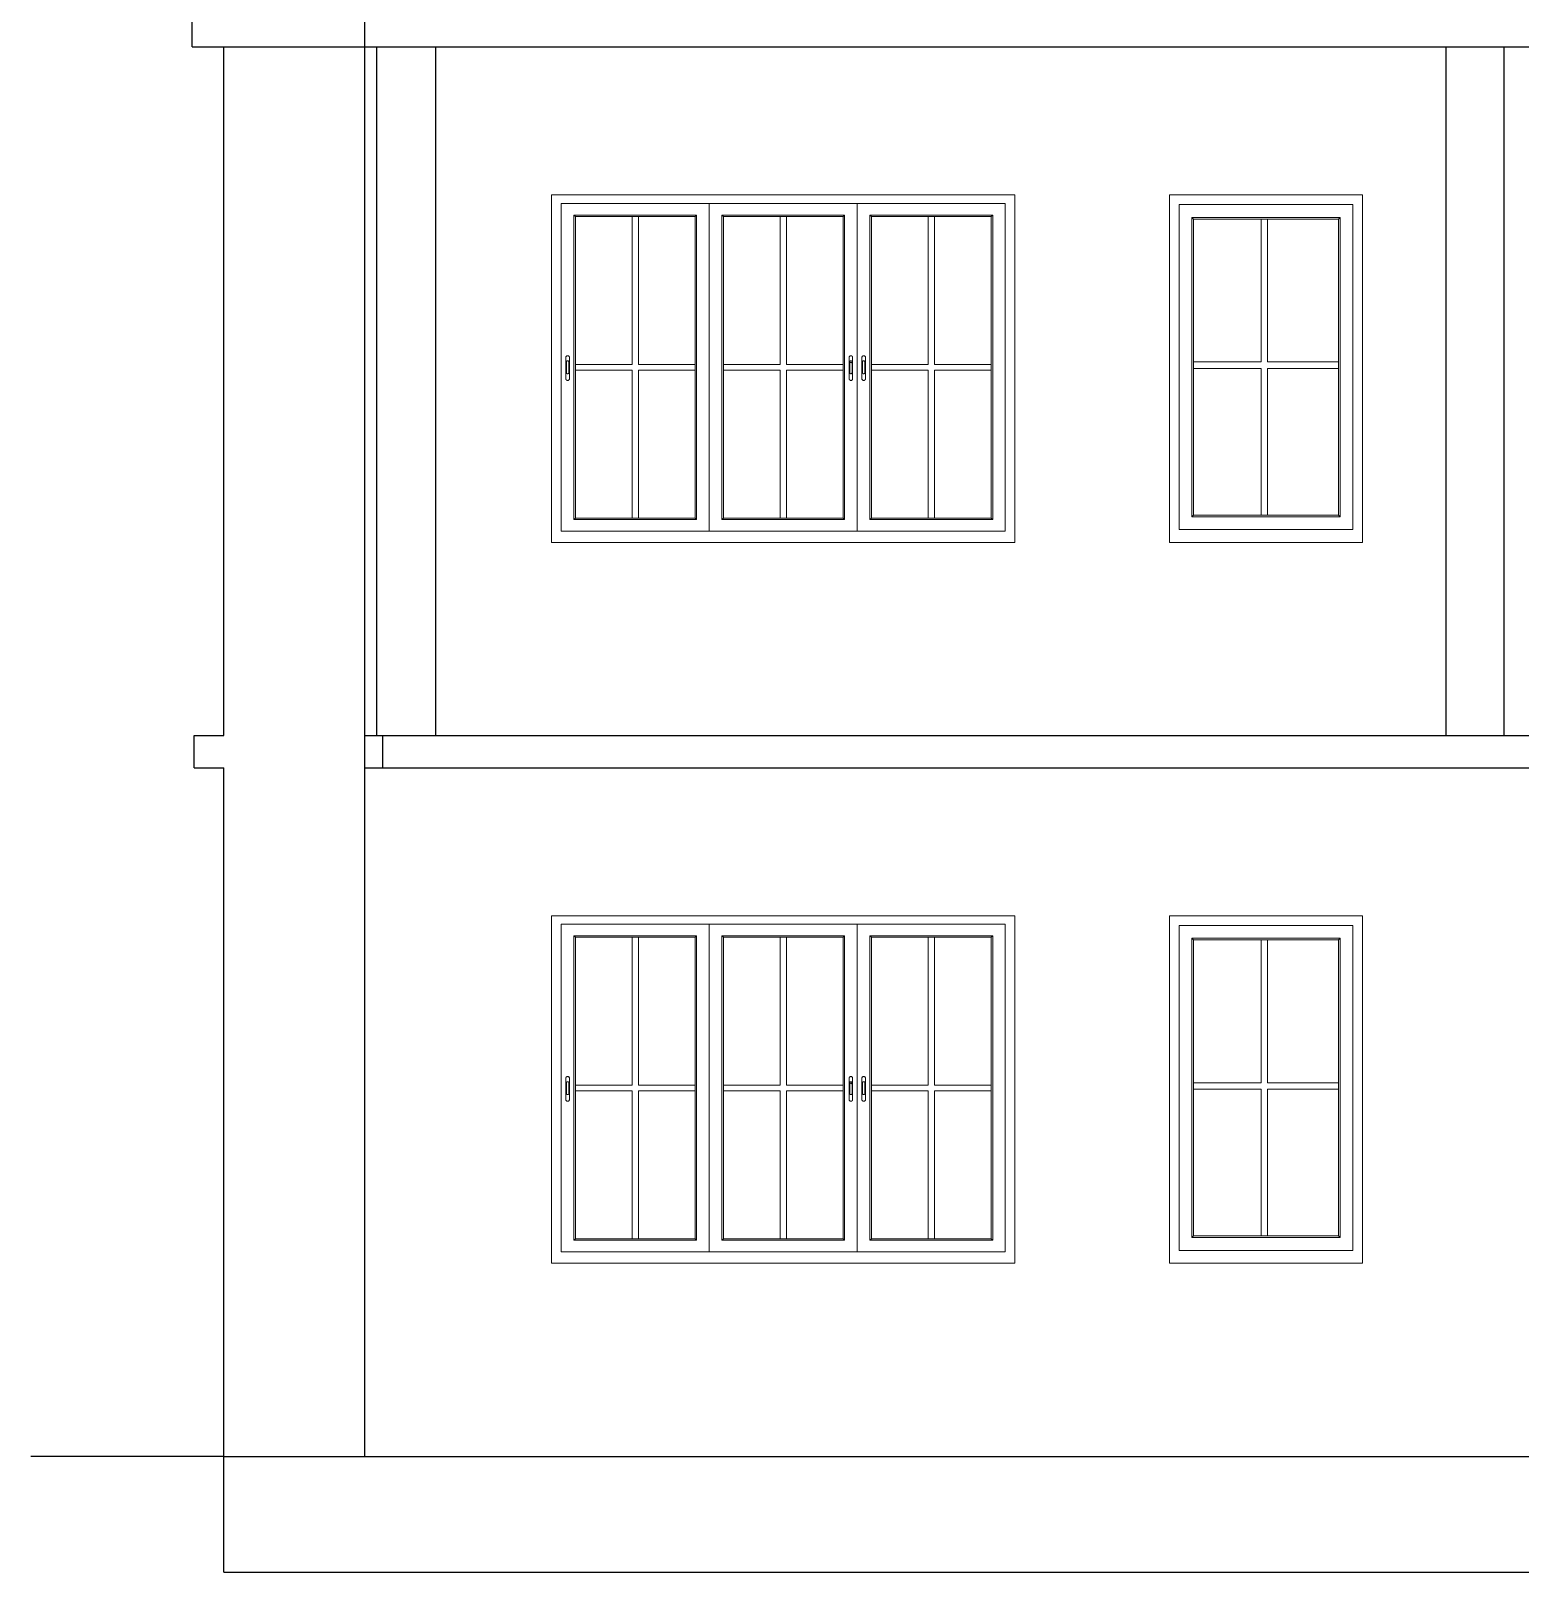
# Model space of a CAD drawing. Header units: inches. Extents: x -5096374 to -5070857, y -3259973 to -3243900.
# Drawn here: x -5072528.6 to -5072297.2, y -3259420.1 to -3259180.6 of the extents above; entities that cross this region are included whole.
import ezdxf

# ---------------------------------------------------------------- set-up
doc = ezdxf.new("R2010")
doc.units = ezdxf.units.IN
doc.header["$LTSCALE"] = 2
doc.header["$MEASUREMENT"] = 0
doc.layers.get('0').update_dxf_attribs({"linetype": 'CONTINUOUS'})
doc.layers.add('window', color=4, linetype='CONTINUOUS', lineweight=13)

msp = doc.modelspace()

# ---------------------------------------------------------------- linework, layer by layer
at = {"ltscale": 0.5}
for p, q in [((-5072503.54, -3259183.1), (-5072503.54, -3259178.1)), ((-5072476.72, -3259402.1), (-5072476.72, -3259178.1)), ((-5072503.54, -3259183.1), (-5072068.96, -3259183.1)), ((-5072498.63, -3259290.1), (-5072498.63, -3259183.1)), ((-5072474.88, -3259290.1), (-5072474.88, -3259183.1)), ((-5072465.77, -3259183.1), (-5072465.77, -3259290.1)), ((-5072308.72, -3259290.1), (-5072308.72, -3259183.1)), ((-5072299.72, -3259290.1), (-5072299.72, -3259183.1)), ((-5072503.23, -3259290.1), (-5072498.63, -3259290.1)), ((-5072503.23, -3259295.1), (-5072503.23, -3259290.1)), ((-5072476.72, -3259290.1), (-5072068.96, -3259290.1)), ((-5072473.96, -3259295.1), (-5072473.96, -3259290.1)), ((-5072503.23, -3259295.1), (-5072498.63, -3259295.1)), ((-5072498.63, -3259402.1), (-5072498.63, -3259295.1)), ((-5072476.72, -3259295.1), (-5072068.96, -3259295.1)), ((-5072498.63, -3259402.1), (-5072528.63, -3259402.1)), ((-5072498.63, -3259402.1), (-5072073.96, -3259402.1)), ((-5072498.63, -3259420.1), (-5072498.63, -3259402.1)), ((-5072498.63, -3259420.1), (-5072073.96, -3259420.1))]:
    msp.add_line(p, q, dxfattribs=at)
at = {"layer": 'window'}
for p, q in [((-5072447.72, -3259260.1), (-5072447.72, -3259206.1)), ((-5072375.72, -3259206.1), (-5072447.72, -3259206.1)), ((-5072375.72, -3259260.1), (-5072375.72, -3259206.1)), ((-5072351.72, -3259260.1), (-5072351.72, -3259206.1)), ((-5072321.72, -3259206.1), (-5072351.72, -3259206.1)), ((-5072321.72, -3259260.1), (-5072321.72, -3259206.1)), ((-5072446.22, -3259258.32), (-5072446.22, -3259207.43)), ((-5072377.22, -3259207.43), (-5072446.22, -3259207.43)), ((-5072444.25, -3259256.52), (-5072444.25, -3259209.23)), ((-5072444.25, -3259209.23), (-5072425.18, -3259209.23)), ((-5072444.01, -3259209.45), (-5072444.25, -3259209.23)), ((-5072425.42, -3259209.45), (-5072425.18, -3259209.23)), ((-5072425.18, -3259209.23), (-5072425.18, -3259256.52)), ((-5072423.22, -3259207.43), (-5072423.22, -3259258.32)), ((-5072402.18, -3259209.23), (-5072421.25, -3259209.23)), ((-5072421.25, -3259209.23), (-5072421.25, -3259256.52)), ((-5072421.01, -3259209.45), (-5072421.25, -3259209.23)), ((-5072402.42, -3259209.45), (-5072402.18, -3259209.23)), ((-5072402.18, -3259256.52), (-5072402.18, -3259209.23)), ((-5072400.22, -3259207.43), (-5072400.22, -3259258.32)), ((-5072398.25, -3259256.52), (-5072398.25, -3259209.23)), ((-5072398.25, -3259209.23), (-5072379.18, -3259209.23)), ((-5072398.01, -3259209.45), (-5072398.25, -3259209.23)), ((-5072379.42, -3259209.45), (-5072379.18, -3259209.23)), ((-5072379.18, -3259209.23), (-5072379.18, -3259256.52)), ((-5072377.22, -3259207.43), (-5072377.22, -3259258.32)), ((-5072350.22, -3259207.6), (-5072323.21, -3259207.6)), ((-5072350.22, -3259207.6), (-5072350.22, -3259258.1)), ((-5072323.21, -3259258.1), (-5072323.21, -3259207.6)), ((-5072444.01, -3259256.3), (-5072444.01, -3259209.45)), ((-5072425.42, -3259209.45), (-5072444.01, -3259209.45)), ((-5072435.21, -3259209.45), (-5072435.21, -3259232.42)), ((-5072434.22, -3259209.45), (-5072434.22, -3259232.42)), ((-5072425.42, -3259209.45), (-5072425.42, -3259256.3)), ((-5072421.01, -3259209.45), (-5072421.01, -3259256.3)), ((-5072421.01, -3259209.45), (-5072402.42, -3259209.45)), ((-5072412.21, -3259209.45), (-5072412.21, -3259232.42)), ((-5072411.22, -3259209.45), (-5072411.22, -3259232.42)), ((-5072402.42, -3259256.3), (-5072402.42, -3259209.45)), ((-5072398.01, -3259256.3), (-5072398.01, -3259209.45)), ((-5072379.42, -3259209.45), (-5072398.01, -3259209.45)), ((-5072389.21, -3259209.45), (-5072389.21, -3259232.42)), ((-5072388.22, -3259209.45), (-5072388.22, -3259232.42)), ((-5072379.42, -3259209.45), (-5072379.42, -3259256.3)), ((-5072325.21, -3259209.6), (-5072348.22, -3259209.6)), ((-5072348.22, -3259209.6), (-5072348.22, -3259256.1)), ((-5072347.97, -3259209.85), (-5072348.22, -3259209.6)), ((-5072347.97, -3259209.85), (-5072347.97, -3259255.85)), ((-5072347.97, -3259209.85), (-5072325.46, -3259209.85)), ((-5072337.46, -3259209.85), (-5072337.46, -3259232.05)), ((-5072336.46, -3259209.85), (-5072336.46, -3259232.05)), ((-5072325.46, -3259209.85), (-5072325.21, -3259209.6)), ((-5072325.46, -3259255.85), (-5072325.46, -3259209.85)), ((-5072325.21, -3259256.1), (-5072325.21, -3259209.6)), ((-5072445.49, -3259231.27), (-5072445.48, -3259231.24)), ((-5072445.49, -3259231.31), (-5072445.48, -3259231.24)), ((-5072445.49, -3259231.31), (-5072445.49, -3259231.27)), ((-5072445.49, -3259234.7), (-5072445.49, -3259231.31)), ((-5072445.48, -3259231.24), (-5072445.46, -3259231.21)), ((-5072445.46, -3259231.21), (-5072445.44, -3259231.18)), ((-5072445.41, -3259231.15), (-5072445.44, -3259231.18)), ((-5072445.38, -3259231.13), (-5072445.41, -3259231.15)), ((-5072445.39, -3259231.98), (-5072445.4, -3259232)), ((-5072445.4, -3259232), (-5072445.4, -3259232.03)), ((-5072445.4, -3259232.03), (-5072445.4, -3259233.73)), ((-5072445.38, -3259231.96), (-5072445.39, -3259231.98)), ((-5072445.38, -3259231.13), (-5072445.34, -3259231.11)), ((-5072445.37, -3259231.94), (-5072445.38, -3259231.96)), ((-5072445.35, -3259231.92), (-5072445.37, -3259231.94)), ((-5072445.33, -3259231.91), (-5072445.35, -3259231.92)), ((-5072445.3, -3259231.1), (-5072445.34, -3259231.11)), ((-5072445.3, -3259231.89), (-5072445.33, -3259231.91)), ((-5072445.26, -3259231.09), (-5072445.3, -3259231.1)), ((-5072445.28, -3259231.88), (-5072445.3, -3259231.89)), ((-5072445.25, -3259231.88), (-5072445.28, -3259231.88)), ((-5072445.22, -3259231.09), (-5072445.26, -3259231.09)), ((-5072445.22, -3259231.88), (-5072445.25, -3259231.88)), ((-5072445.18, -3259231.09), (-5072445.22, -3259231.09)), ((-5072445.19, -3259231.88), (-5072445.22, -3259231.88)), ((-5072445.16, -3259231.88), (-5072445.19, -3259231.88)), ((-5072445.18, -3259231.09), (-5072445.14, -3259231.1)), ((-5072445.14, -3259231.89), (-5072445.16, -3259231.88)), ((-5072445.14, -3259231.1), (-5072445.1, -3259231.11)), ((-5072445.11, -3259231.91), (-5072445.14, -3259231.89)), ((-5072445.09, -3259231.92), (-5072445.11, -3259231.91)), ((-5072445.1, -3259231.11), (-5072445.06, -3259231.13)), ((-5072445.07, -3259231.94), (-5072445.09, -3259231.92)), ((-5072445.06, -3259231.96), (-5072445.07, -3259231.94)), ((-5072445.06, -3259231.13), (-5072445.03, -3259231.15)), ((-5072445.05, -3259231.98), (-5072445.06, -3259231.96)), ((-5072445.04, -3259232), (-5072445.05, -3259231.98)), ((-5072445.04, -3259232.03), (-5072445.04, -3259232)), ((-5072445.04, -3259233.73), (-5072445.04, -3259232.03)), ((-5072445.03, -3259231.15), (-5072445, -3259231.18)), ((-5072444.98, -3259231.21), (-5072445, -3259231.18)), ((-5072444.96, -3259231.24), (-5072444.98, -3259231.21)), ((-5072444.95, -3259231.27), (-5072444.96, -3259231.24)), ((-5072444.95, -3259231.27), (-5072444.95, -3259231.31)), ((-5072444.95, -3259231.31), (-5072444.95, -3259234.7)), ((-5072444.01, -3259232.42), (-5072435.21, -3259232.42)), ((-5072444.01, -3259233.32), (-5072435.21, -3259233.32)), ((-5072435.21, -3259233.32), (-5072435.21, -3259256.3)), ((-5072434.22, -3259232.42), (-5072425.42, -3259232.42)), ((-5072434.22, -3259233.32), (-5072425.42, -3259233.32)), ((-5072434.22, -3259233.32), (-5072434.22, -3259256.3)), ((-5072412.21, -3259232.42), (-5072421.01, -3259232.42)), ((-5072412.21, -3259233.32), (-5072421.01, -3259233.32)), ((-5072412.21, -3259233.32), (-5072412.21, -3259256.3)), ((-5072402.42, -3259232.42), (-5072411.22, -3259232.42)), ((-5072411.22, -3259233.32), (-5072411.22, -3259256.3)), ((-5072402.42, -3259233.32), (-5072411.22, -3259233.32)), ((-5072401.47, -3259231.24), (-5072401.48, -3259231.27)), ((-5072401.48, -3259231.27), (-5072401.48, -3259231.31)), ((-5072401.48, -3259231.31), (-5072401.48, -3259234.7)), ((-5072401.45, -3259231.21), (-5072401.47, -3259231.24)), ((-5072401.43, -3259231.18), (-5072401.45, -3259231.21)), ((-5072401.4, -3259231.15), (-5072401.43, -3259231.18)), ((-5072401.37, -3259231.13), (-5072401.4, -3259231.15)), ((-5072401.39, -3259232), (-5072401.38, -3259231.98)), ((-5072401.39, -3259232.03), (-5072401.39, -3259232)), ((-5072401.39, -3259232.27), (-5072401.39, -3259232.03)), ((-5072401.39, -3259232.25), (-5072401.38, -3259232.23)), ((-5072401.39, -3259232.27), (-5072401.39, -3259232.25)), ((-5072401.39, -3259233.73), (-5072401.39, -3259232.27)), ((-5072401.38, -3259231.98), (-5072401.37, -3259231.96)), ((-5072401.38, -3259232.23), (-5072401.37, -3259232.21)), ((-5072401.33, -3259231.11), (-5072401.37, -3259231.13)), ((-5072401.37, -3259231.96), (-5072401.36, -3259231.94)), ((-5072401.37, -3259232.21), (-5072401.36, -3259232.19)), ((-5072401.36, -3259231.94), (-5072401.34, -3259231.92)), ((-5072401.36, -3259232.19), (-5072401.34, -3259232.17)), ((-5072401.34, -3259231.92), (-5072401.32, -3259231.91)), ((-5072401.34, -3259232.17), (-5072401.32, -3259232.15)), ((-5072401.29, -3259231.1), (-5072401.33, -3259231.11)), ((-5072401.32, -3259231.91), (-5072401.29, -3259231.89)), ((-5072401.32, -3259232.15), (-5072401.29, -3259232.14)), ((-5072401.25, -3259231.09), (-5072401.29, -3259231.1)), ((-5072401.29, -3259231.89), (-5072401.27, -3259231.88)), ((-5072401.29, -3259232.14), (-5072401.27, -3259232.13)), ((-5072401.27, -3259231.88), (-5072401.24, -3259231.88)), ((-5072401.27, -3259232.13), (-5072401.24, -3259232.13)), ((-5072401.21, -3259231.09), (-5072401.25, -3259231.09)), ((-5072401.24, -3259231.88), (-5072401.21, -3259231.88)), ((-5072401.24, -3259232.13), (-5072401.21, -3259232.13)), ((-5072401.17, -3259231.09), (-5072401.21, -3259231.09)), ((-5072401.21, -3259231.88), (-5072401.18, -3259231.88)), ((-5072401.21, -3259232.13), (-5072401.18, -3259232.13)), ((-5072401.18, -3259231.88), (-5072401.15, -3259231.88)), ((-5072401.18, -3259232.13), (-5072401.15, -3259232.13)), ((-5072401.13, -3259231.1), (-5072401.17, -3259231.09)), ((-5072401.15, -3259231.88), (-5072401.13, -3259231.89)), ((-5072401.15, -3259232.13), (-5072401.13, -3259232.14)), ((-5072401.09, -3259231.11), (-5072401.13, -3259231.1)), ((-5072401.13, -3259231.89), (-5072401.1, -3259231.91)), ((-5072401.13, -3259232.14), (-5072401.1, -3259232.15)), ((-5072401.1, -3259231.91), (-5072401.08, -3259231.92)), ((-5072401.1, -3259232.15), (-5072401.08, -3259232.17)), ((-5072401.05, -3259231.13), (-5072401.09, -3259231.11)), ((-5072401.08, -3259231.92), (-5072401.06, -3259231.94)), ((-5072401.08, -3259232.17), (-5072401.06, -3259232.19)), ((-5072401.06, -3259231.94), (-5072401.05, -3259231.96)), ((-5072401.06, -3259232.19), (-5072401.05, -3259232.21)), ((-5072401.02, -3259231.15), (-5072401.05, -3259231.13)), ((-5072401.05, -3259231.96), (-5072401.04, -3259231.98)), ((-5072401.05, -3259232.21), (-5072401.04, -3259232.23)), ((-5072401.04, -3259231.98), (-5072401.03, -3259232)), ((-5072401.04, -3259232.23), (-5072401.03, -3259232.25)), ((-5072401.03, -3259232), (-5072401.03, -3259232.03)), ((-5072401.03, -3259233.73), (-5072401.03, -3259232.03)), ((-5072401.03, -3259232.25), (-5072401.03, -3259232.27)), ((-5072400.99, -3259231.18), (-5072401.02, -3259231.15)), ((-5072400.97, -3259231.21), (-5072400.99, -3259231.18)), ((-5072400.95, -3259231.24), (-5072400.97, -3259231.21)), ((-5072400.94, -3259231.27), (-5072400.95, -3259231.24)), ((-5072400.94, -3259231.31), (-5072400.95, -3259231.24)), ((-5072400.94, -3259231.31), (-5072400.94, -3259231.27)), ((-5072400.94, -3259234.7), (-5072400.94, -3259231.31)), ((-5072399.49, -3259231.27), (-5072399.48, -3259231.24)), ((-5072399.49, -3259231.31), (-5072399.48, -3259231.24)), ((-5072399.49, -3259231.31), (-5072399.49, -3259231.27)), ((-5072399.49, -3259234.7), (-5072399.49, -3259231.31)), ((-5072399.48, -3259231.24), (-5072399.46, -3259231.21)), ((-5072399.46, -3259231.21), (-5072399.44, -3259231.18)), ((-5072399.41, -3259231.15), (-5072399.44, -3259231.18)), ((-5072399.38, -3259231.13), (-5072399.41, -3259231.15)), ((-5072399.39, -3259231.98), (-5072399.4, -3259232)), ((-5072399.4, -3259232), (-5072399.4, -3259232.03)), ((-5072399.4, -3259232.03), (-5072399.4, -3259233.73)), ((-5072399.38, -3259231.96), (-5072399.39, -3259231.98)), ((-5072399.38, -3259231.13), (-5072399.34, -3259231.11)), ((-5072399.37, -3259231.94), (-5072399.38, -3259231.96)), ((-5072399.35, -3259231.92), (-5072399.37, -3259231.94)), ((-5072399.33, -3259231.91), (-5072399.35, -3259231.92)), ((-5072399.3, -3259231.1), (-5072399.34, -3259231.11)), ((-5072399.3, -3259231.89), (-5072399.33, -3259231.91)), ((-5072399.26, -3259231.09), (-5072399.3, -3259231.1)), ((-5072399.28, -3259231.88), (-5072399.3, -3259231.89)), ((-5072399.25, -3259231.88), (-5072399.28, -3259231.88)), ((-5072399.22, -3259231.09), (-5072399.26, -3259231.09)), ((-5072399.22, -3259231.88), (-5072399.25, -3259231.88)), ((-5072399.18, -3259231.09), (-5072399.22, -3259231.09)), ((-5072399.19, -3259231.88), (-5072399.22, -3259231.88)), ((-5072399.16, -3259231.88), (-5072399.19, -3259231.88)), ((-5072399.18, -3259231.09), (-5072399.14, -3259231.1)), ((-5072399.14, -3259231.89), (-5072399.16, -3259231.88)), ((-5072399.14, -3259231.1), (-5072399.1, -3259231.11)), ((-5072399.11, -3259231.91), (-5072399.14, -3259231.89)), ((-5072399.09, -3259231.92), (-5072399.11, -3259231.91)), ((-5072399.1, -3259231.11), (-5072399.06, -3259231.13)), ((-5072399.07, -3259231.94), (-5072399.09, -3259231.92)), ((-5072399.06, -3259231.96), (-5072399.07, -3259231.94)), ((-5072399.06, -3259231.13), (-5072399.03, -3259231.15)), ((-5072399.05, -3259231.98), (-5072399.06, -3259231.96)), ((-5072399.04, -3259232), (-5072399.05, -3259231.98)), ((-5072399.04, -3259232.03), (-5072399.04, -3259232)), ((-5072399.04, -3259233.73), (-5072399.04, -3259232.03)), ((-5072399.03, -3259231.15), (-5072399, -3259231.18)), ((-5072398.98, -3259231.21), (-5072399, -3259231.18)), ((-5072398.96, -3259231.24), (-5072398.98, -3259231.21)), ((-5072398.95, -3259231.27), (-5072398.96, -3259231.24)), ((-5072398.95, -3259231.27), (-5072398.95, -3259231.31)), ((-5072398.95, -3259231.31), (-5072398.95, -3259234.7)), ((-5072398.01, -3259232.42), (-5072389.21, -3259232.42)), ((-5072398.01, -3259233.32), (-5072389.21, -3259233.32)), ((-5072389.21, -3259233.32), (-5072389.21, -3259256.3)), ((-5072388.22, -3259232.42), (-5072379.42, -3259232.42)), ((-5072388.22, -3259233.32), (-5072379.42, -3259233.32)), ((-5072388.22, -3259233.32), (-5072388.22, -3259256.3)), ((-5072337.46, -3259232.05), (-5072347.97, -3259232.05)), ((-5072337.46, -3259233.05), (-5072347.97, -3259233.05)), ((-5072337.46, -3259233.05), (-5072337.46, -3259255.85)), ((-5072325.46, -3259232.05), (-5072336.46, -3259232.05)), ((-5072336.46, -3259233.05), (-5072336.46, -3259255.85)), ((-5072325.46, -3259233.05), (-5072336.46, -3259233.05)), ((-5072445.49, -3259234.73), (-5072445.49, -3259234.7)), ((-5072445.48, -3259234.77), (-5072445.49, -3259234.73)), ((-5072445.48, -3259234.77), (-5072445.46, -3259234.8)), ((-5072445.46, -3259234.8), (-5072445.44, -3259234.83)), ((-5072445.44, -3259234.83), (-5072445.41, -3259234.85)), ((-5072445.38, -3259234.88), (-5072445.41, -3259234.85)), ((-5072445.4, -3259233.76), (-5072445.4, -3259233.73)), ((-5072445.39, -3259233.78), (-5072445.4, -3259233.76)), ((-5072445.38, -3259233.8), (-5072445.39, -3259233.78)), ((-5072445.37, -3259233.82), (-5072445.38, -3259233.8)), ((-5072445.34, -3259234.9), (-5072445.38, -3259234.88)), ((-5072445.35, -3259233.84), (-5072445.37, -3259233.82)), ((-5072445.33, -3259233.85), (-5072445.35, -3259233.84)), ((-5072445.34, -3259234.9), (-5072445.3, -3259234.91)), ((-5072445.3, -3259233.86), (-5072445.33, -3259233.85)), ((-5072445.28, -3259233.87), (-5072445.3, -3259233.86)), ((-5072445.26, -3259234.92), (-5072445.3, -3259234.91)), ((-5072445.25, -3259233.88), (-5072445.28, -3259233.87)), ((-5072445.22, -3259234.92), (-5072445.26, -3259234.92)), ((-5072445.22, -3259233.88), (-5072445.25, -3259233.88)), ((-5072445.19, -3259233.88), (-5072445.22, -3259233.88)), ((-5072445.22, -3259234.92), (-5072445.18, -3259234.92)), ((-5072445.16, -3259233.87), (-5072445.19, -3259233.88)), ((-5072445.18, -3259234.92), (-5072445.14, -3259234.91)), ((-5072445.14, -3259233.86), (-5072445.16, -3259233.87)), ((-5072445.11, -3259233.85), (-5072445.14, -3259233.86)), ((-5072445.1, -3259234.9), (-5072445.14, -3259234.91)), ((-5072445.09, -3259233.84), (-5072445.11, -3259233.85)), ((-5072445.06, -3259234.88), (-5072445.1, -3259234.9)), ((-5072445.07, -3259233.82), (-5072445.09, -3259233.84)), ((-5072445.06, -3259233.8), (-5072445.07, -3259233.82)), ((-5072445.05, -3259233.78), (-5072445.06, -3259233.8)), ((-5072445.06, -3259234.88), (-5072445.03, -3259234.85)), ((-5072445.04, -3259233.76), (-5072445.05, -3259233.78)), ((-5072445.04, -3259233.73), (-5072445.04, -3259233.76)), ((-5072445.03, -3259234.85), (-5072445, -3259234.83)), ((-5072445, -3259234.83), (-5072444.98, -3259234.8)), ((-5072444.96, -3259234.77), (-5072444.98, -3259234.8)), ((-5072444.95, -3259234.7), (-5072444.96, -3259234.77)), ((-5072444.95, -3259234.73), (-5072444.96, -3259234.77)), ((-5072444.95, -3259234.73), (-5072444.95, -3259234.7)), ((-5072401.48, -3259234.73), (-5072401.48, -3259234.7)), ((-5072401.48, -3259234.7), (-5072401.47, -3259234.77)), ((-5072401.48, -3259234.73), (-5072401.47, -3259234.77)), ((-5072401.47, -3259234.77), (-5072401.45, -3259234.8)), ((-5072401.45, -3259234.8), (-5072401.43, -3259234.83)), ((-5072401.43, -3259234.83), (-5072401.4, -3259234.85)), ((-5072401.4, -3259234.85), (-5072401.37, -3259234.88)), ((-5072401.39, -3259233.73), (-5072401.39, -3259233.76)), ((-5072401.39, -3259233.76), (-5072401.38, -3259233.78)), ((-5072401.38, -3259233.78), (-5072401.37, -3259233.8)), ((-5072401.37, -3259233.8), (-5072401.36, -3259233.82)), ((-5072401.37, -3259234.88), (-5072401.33, -3259234.9)), ((-5072401.36, -3259233.82), (-5072401.34, -3259233.84)), ((-5072401.34, -3259233.84), (-5072401.32, -3259233.85)), ((-5072401.33, -3259234.9), (-5072401.29, -3259234.91)), ((-5072401.32, -3259233.85), (-5072401.29, -3259233.86)), ((-5072401.29, -3259233.86), (-5072401.27, -3259233.87)), ((-5072401.29, -3259234.91), (-5072401.25, -3259234.92)), ((-5072401.27, -3259233.87), (-5072401.24, -3259233.88)), ((-5072401.25, -3259234.92), (-5072401.21, -3259234.92)), ((-5072401.24, -3259233.88), (-5072401.21, -3259233.88)), ((-5072401.21, -3259233.88), (-5072401.18, -3259233.88)), ((-5072401.21, -3259234.92), (-5072401.17, -3259234.92)), ((-5072401.18, -3259233.88), (-5072401.15, -3259233.87)), ((-5072401.17, -3259234.92), (-5072401.13, -3259234.91)), ((-5072401.15, -3259233.87), (-5072401.13, -3259233.86)), ((-5072401.13, -3259233.86), (-5072401.1, -3259233.85)), ((-5072401.13, -3259234.91), (-5072401.09, -3259234.9)), ((-5072401.1, -3259233.85), (-5072401.08, -3259233.84)), ((-5072401.09, -3259234.9), (-5072401.05, -3259234.88)), ((-5072401.08, -3259233.84), (-5072401.06, -3259233.82)), ((-5072401.06, -3259233.82), (-5072401.05, -3259233.8)), ((-5072401.05, -3259233.8), (-5072401.04, -3259233.78)), ((-5072401.05, -3259234.88), (-5072401.02, -3259234.85)), ((-5072401.04, -3259233.78), (-5072401.03, -3259233.76)), ((-5072401.03, -3259233.76), (-5072401.03, -3259233.73)), ((-5072401.02, -3259234.85), (-5072400.99, -3259234.83)), ((-5072400.99, -3259234.83), (-5072400.97, -3259234.8)), ((-5072400.97, -3259234.8), (-5072400.95, -3259234.77)), ((-5072400.95, -3259234.77), (-5072400.94, -3259234.73)), ((-5072400.94, -3259234.73), (-5072400.94, -3259234.7)), ((-5072399.49, -3259234.73), (-5072399.49, -3259234.7)), ((-5072399.48, -3259234.77), (-5072399.49, -3259234.73)), ((-5072399.48, -3259234.77), (-5072399.46, -3259234.8)), ((-5072399.46, -3259234.8), (-5072399.44, -3259234.83)), ((-5072399.44, -3259234.83), (-5072399.41, -3259234.85)), ((-5072399.38, -3259234.88), (-5072399.41, -3259234.85)), ((-5072399.4, -3259233.76), (-5072399.4, -3259233.73)), ((-5072399.39, -3259233.78), (-5072399.4, -3259233.76)), ((-5072399.38, -3259233.8), (-5072399.39, -3259233.78)), ((-5072399.37, -3259233.82), (-5072399.38, -3259233.8)), ((-5072399.34, -3259234.9), (-5072399.38, -3259234.88)), ((-5072399.35, -3259233.84), (-5072399.37, -3259233.82)), ((-5072399.33, -3259233.85), (-5072399.35, -3259233.84)), ((-5072399.34, -3259234.9), (-5072399.3, -3259234.91)), ((-5072399.3, -3259233.86), (-5072399.33, -3259233.85)), ((-5072399.28, -3259233.87), (-5072399.3, -3259233.86)), ((-5072399.26, -3259234.92), (-5072399.3, -3259234.91)), ((-5072399.25, -3259233.88), (-5072399.28, -3259233.87)), ((-5072399.22, -3259234.92), (-5072399.26, -3259234.92)), ((-5072399.22, -3259233.88), (-5072399.25, -3259233.88)), ((-5072399.19, -3259233.88), (-5072399.22, -3259233.88)), ((-5072399.22, -3259234.92), (-5072399.18, -3259234.92)), ((-5072399.16, -3259233.87), (-5072399.19, -3259233.88)), ((-5072399.18, -3259234.92), (-5072399.14, -3259234.91)), ((-5072399.14, -3259233.86), (-5072399.16, -3259233.87)), ((-5072399.11, -3259233.85), (-5072399.14, -3259233.86)), ((-5072399.1, -3259234.9), (-5072399.14, -3259234.91)), ((-5072399.09, -3259233.84), (-5072399.11, -3259233.85)), ((-5072399.06, -3259234.88), (-5072399.1, -3259234.9)), ((-5072399.07, -3259233.82), (-5072399.09, -3259233.84)), ((-5072399.06, -3259233.8), (-5072399.07, -3259233.82)), ((-5072399.05, -3259233.78), (-5072399.06, -3259233.8)), ((-5072399.06, -3259234.88), (-5072399.03, -3259234.85)), ((-5072399.04, -3259233.76), (-5072399.05, -3259233.78)), ((-5072399.04, -3259233.73), (-5072399.04, -3259233.76)), ((-5072399.03, -3259234.85), (-5072399, -3259234.83)), ((-5072399, -3259234.83), (-5072398.98, -3259234.8)), ((-5072398.96, -3259234.77), (-5072398.98, -3259234.8)), ((-5072398.95, -3259234.7), (-5072398.96, -3259234.77)), ((-5072398.95, -3259234.73), (-5072398.96, -3259234.77)), ((-5072398.95, -3259234.73), (-5072398.95, -3259234.7)), ((-5072444.25, -3259256.52), (-5072444.01, -3259256.3)), ((-5072425.18, -3259256.52), (-5072444.25, -3259256.52)), ((-5072425.42, -3259256.3), (-5072444.01, -3259256.3)), ((-5072425.42, -3259256.3), (-5072425.18, -3259256.52)), ((-5072421.01, -3259256.3), (-5072421.25, -3259256.52)), ((-5072421.25, -3259256.52), (-5072402.18, -3259256.52)), ((-5072421.01, -3259256.3), (-5072402.42, -3259256.3)), ((-5072402.18, -3259256.52), (-5072402.42, -3259256.3)), ((-5072398.25, -3259256.52), (-5072398.01, -3259256.3)), ((-5072379.18, -3259256.52), (-5072398.25, -3259256.52)), ((-5072379.42, -3259256.3), (-5072398.01, -3259256.3)), ((-5072379.42, -3259256.3), (-5072379.18, -3259256.52)), ((-5072347.97, -3259255.85), (-5072348.22, -3259256.1)), ((-5072348.22, -3259256.1), (-5072325.21, -3259256.1)), ((-5072347.97, -3259255.85), (-5072325.46, -3259255.85)), ((-5072325.21, -3259256.1), (-5072325.46, -3259255.85)), ((-5072446.22, -3259258.32), (-5072423.22, -3259258.32)), ((-5072400.22, -3259258.32), (-5072423.22, -3259258.32)), ((-5072400.22, -3259258.32), (-5072377.22, -3259258.32)), ((-5072350.22, -3259258.1), (-5072323.21, -3259258.1)), ((-5072375.72, -3259260.1), (-5072447.72, -3259260.1)), ((-5072321.72, -3259260.1), (-5072351.72, -3259260.1)), ((-5072447.72, -3259372.1), (-5072447.72, -3259318.1)), ((-5072375.72, -3259318.1), (-5072447.72, -3259318.1)), ((-5072446.22, -3259370.32), (-5072446.22, -3259319.43)), ((-5072377.22, -3259319.43), (-5072446.22, -3259319.43)), ((-5072423.22, -3259319.43), (-5072423.22, -3259370.32)), ((-5072400.22, -3259319.43), (-5072400.22, -3259370.32)), ((-5072377.22, -3259319.43), (-5072377.22, -3259370.32)), ((-5072375.72, -3259372.1), (-5072375.72, -3259318.1)), ((-5072351.72, -3259372.1), (-5072351.72, -3259318.1)), ((-5072321.72, -3259318.1), (-5072351.72, -3259318.1)), ((-5072321.72, -3259372.1), (-5072321.72, -3259318.1)), ((-5072444.25, -3259368.52), (-5072444.25, -3259321.23)), ((-5072444.25, -3259321.23), (-5072425.18, -3259321.23)), ((-5072444.01, -3259321.45), (-5072444.25, -3259321.23)), ((-5072444.01, -3259368.3), (-5072444.01, -3259321.45)), ((-5072425.42, -3259321.45), (-5072444.01, -3259321.45)), ((-5072435.21, -3259321.45), (-5072435.21, -3259344.42)), ((-5072434.22, -3259321.45), (-5072434.22, -3259344.42)), ((-5072425.42, -3259321.45), (-5072425.18, -3259321.23)), ((-5072425.42, -3259321.45), (-5072425.42, -3259368.3)), ((-5072425.18, -3259321.23), (-5072425.18, -3259368.52)), ((-5072402.18, -3259321.23), (-5072421.25, -3259321.23)), ((-5072421.25, -3259321.23), (-5072421.25, -3259368.52)), ((-5072421.01, -3259321.45), (-5072421.25, -3259321.23)), ((-5072421.01, -3259321.45), (-5072421.01, -3259368.3)), ((-5072421.01, -3259321.45), (-5072402.42, -3259321.45)), ((-5072412.21, -3259321.45), (-5072412.21, -3259344.42)), ((-5072411.22, -3259321.45), (-5072411.22, -3259344.42)), ((-5072402.42, -3259321.45), (-5072402.18, -3259321.23)), ((-5072402.42, -3259368.3), (-5072402.42, -3259321.45)), ((-5072402.18, -3259368.52), (-5072402.18, -3259321.23)), ((-5072398.25, -3259368.52), (-5072398.25, -3259321.23)), ((-5072398.25, -3259321.23), (-5072379.18, -3259321.23)), ((-5072398.01, -3259321.45), (-5072398.25, -3259321.23)), ((-5072398.01, -3259368.3), (-5072398.01, -3259321.45)), ((-5072379.42, -3259321.45), (-5072398.01, -3259321.45)), ((-5072389.21, -3259321.45), (-5072389.21, -3259344.42)), ((-5072388.22, -3259321.45), (-5072388.22, -3259344.42)), ((-5072379.42, -3259321.45), (-5072379.18, -3259321.23)), ((-5072379.42, -3259321.45), (-5072379.42, -3259368.3)), ((-5072379.18, -3259321.23), (-5072379.18, -3259368.52)), ((-5072350.22, -3259319.6), (-5072323.21, -3259319.6)), ((-5072350.22, -3259319.6), (-5072350.22, -3259370.1)), ((-5072325.21, -3259321.6), (-5072348.22, -3259321.6)), ((-5072348.22, -3259321.6), (-5072348.22, -3259368.1)), ((-5072347.97, -3259321.85), (-5072348.22, -3259321.6)), ((-5072347.97, -3259321.85), (-5072347.97, -3259367.85)), ((-5072347.97, -3259321.85), (-5072325.46, -3259321.85)), ((-5072337.46, -3259321.85), (-5072337.46, -3259344.05)), ((-5072336.46, -3259321.85), (-5072336.46, -3259344.05)), ((-5072325.46, -3259321.85), (-5072325.21, -3259321.6)), ((-5072325.46, -3259367.85), (-5072325.46, -3259321.85)), ((-5072325.21, -3259368.1), (-5072325.21, -3259321.6)), ((-5072323.21, -3259370.1), (-5072323.21, -3259319.6)), ((-5072445.49, -3259343.27), (-5072445.48, -3259343.24)), ((-5072445.49, -3259343.31), (-5072445.48, -3259343.24)), ((-5072445.49, -3259343.31), (-5072445.49, -3259343.27)), ((-5072445.49, -3259346.7), (-5072445.49, -3259343.31)), ((-5072445.48, -3259343.24), (-5072445.46, -3259343.21)), ((-5072445.46, -3259343.21), (-5072445.44, -3259343.18)), ((-5072445.41, -3259343.15), (-5072445.44, -3259343.18)), ((-5072445.38, -3259343.13), (-5072445.41, -3259343.15)), ((-5072445.38, -3259343.13), (-5072445.34, -3259343.11)), ((-5072445.3, -3259343.1), (-5072445.34, -3259343.11)), ((-5072445.26, -3259343.09), (-5072445.3, -3259343.1)), ((-5072445.22, -3259343.09), (-5072445.26, -3259343.09)), ((-5072445.18, -3259343.09), (-5072445.22, -3259343.09)), ((-5072445.18, -3259343.09), (-5072445.14, -3259343.1)), ((-5072445.14, -3259343.1), (-5072445.1, -3259343.11)), ((-5072445.1, -3259343.11), (-5072445.06, -3259343.13)), ((-5072445.06, -3259343.13), (-5072445.03, -3259343.15)), ((-5072445.03, -3259343.15), (-5072445, -3259343.18)), ((-5072444.98, -3259343.21), (-5072445, -3259343.18)), ((-5072444.96, -3259343.24), (-5072444.98, -3259343.21)), ((-5072444.95, -3259343.27), (-5072444.96, -3259343.24)), ((-5072444.95, -3259343.27), (-5072444.95, -3259343.31)), ((-5072444.95, -3259343.31), (-5072444.95, -3259346.7)), ((-5072401.47, -3259343.24), (-5072401.48, -3259343.27)), ((-5072401.48, -3259343.27), (-5072401.48, -3259343.31)), ((-5072401.48, -3259343.31), (-5072401.48, -3259346.7)), ((-5072401.45, -3259343.21), (-5072401.47, -3259343.24)), ((-5072401.43, -3259343.18), (-5072401.45, -3259343.21)), ((-5072401.4, -3259343.15), (-5072401.43, -3259343.18)), ((-5072401.37, -3259343.13), (-5072401.4, -3259343.15)), ((-5072401.33, -3259343.11), (-5072401.37, -3259343.13)), ((-5072401.29, -3259343.1), (-5072401.33, -3259343.11)), ((-5072401.25, -3259343.09), (-5072401.29, -3259343.1)), ((-5072401.21, -3259343.09), (-5072401.25, -3259343.09)), ((-5072401.17, -3259343.09), (-5072401.21, -3259343.09)), ((-5072401.13, -3259343.1), (-5072401.17, -3259343.09)), ((-5072401.09, -3259343.11), (-5072401.13, -3259343.1)), ((-5072401.05, -3259343.13), (-5072401.09, -3259343.11)), ((-5072401.02, -3259343.15), (-5072401.05, -3259343.13)), ((-5072400.99, -3259343.18), (-5072401.02, -3259343.15)), ((-5072400.97, -3259343.21), (-5072400.99, -3259343.18)), ((-5072400.95, -3259343.24), (-5072400.97, -3259343.21)), ((-5072400.94, -3259343.27), (-5072400.95, -3259343.24)), ((-5072400.94, -3259343.31), (-5072400.95, -3259343.24)), ((-5072400.94, -3259343.31), (-5072400.94, -3259343.27)), ((-5072400.94, -3259346.7), (-5072400.94, -3259343.31)), ((-5072399.49, -3259343.27), (-5072399.48, -3259343.24)), ((-5072399.49, -3259343.31), (-5072399.48, -3259343.24)), ((-5072399.49, -3259343.31), (-5072399.49, -3259343.27)), ((-5072399.49, -3259346.7), (-5072399.49, -3259343.31)), ((-5072399.48, -3259343.24), (-5072399.46, -3259343.21)), ((-5072399.46, -3259343.21), (-5072399.44, -3259343.18)), ((-5072399.41, -3259343.15), (-5072399.44, -3259343.18)), ((-5072399.38, -3259343.13), (-5072399.41, -3259343.15)), ((-5072399.38, -3259343.13), (-5072399.34, -3259343.11)), ((-5072399.3, -3259343.1), (-5072399.34, -3259343.11)), ((-5072399.26, -3259343.09), (-5072399.3, -3259343.1)), ((-5072399.22, -3259343.09), (-5072399.26, -3259343.09)), ((-5072399.18, -3259343.09), (-5072399.22, -3259343.09)), ((-5072399.18, -3259343.09), (-5072399.14, -3259343.1)), ((-5072399.14, -3259343.1), (-5072399.1, -3259343.11)), ((-5072399.1, -3259343.11), (-5072399.06, -3259343.13)), ((-5072399.06, -3259343.13), (-5072399.03, -3259343.15)), ((-5072399.03, -3259343.15), (-5072399, -3259343.18)), ((-5072398.98, -3259343.21), (-5072399, -3259343.18)), ((-5072398.96, -3259343.24), (-5072398.98, -3259343.21)), ((-5072398.95, -3259343.27), (-5072398.96, -3259343.24)), ((-5072398.95, -3259343.27), (-5072398.95, -3259343.31)), ((-5072398.95, -3259343.31), (-5072398.95, -3259346.7)), ((-5072445.39, -3259343.98), (-5072445.4, -3259344)), ((-5072445.4, -3259344), (-5072445.4, -3259344.03)), ((-5072445.4, -3259344.03), (-5072445.4, -3259345.73)), ((-5072445.4, -3259345.76), (-5072445.4, -3259345.73)), ((-5072445.39, -3259345.78), (-5072445.4, -3259345.76)), ((-5072445.38, -3259343.96), (-5072445.39, -3259343.98)), ((-5072445.38, -3259345.8), (-5072445.39, -3259345.78)), ((-5072445.37, -3259343.94), (-5072445.38, -3259343.96)), ((-5072445.37, -3259345.82), (-5072445.38, -3259345.8)), ((-5072445.35, -3259343.92), (-5072445.37, -3259343.94)), ((-5072445.35, -3259345.84), (-5072445.37, -3259345.82)), ((-5072445.33, -3259343.91), (-5072445.35, -3259343.92)), ((-5072445.33, -3259345.85), (-5072445.35, -3259345.84)), ((-5072445.3, -3259343.89), (-5072445.33, -3259343.91)), ((-5072445.3, -3259345.86), (-5072445.33, -3259345.85)), ((-5072445.28, -3259343.88), (-5072445.3, -3259343.89)), ((-5072445.28, -3259345.87), (-5072445.3, -3259345.86)), ((-5072445.25, -3259343.88), (-5072445.28, -3259343.88)), ((-5072445.25, -3259345.88), (-5072445.28, -3259345.87)), ((-5072445.22, -3259343.88), (-5072445.25, -3259343.88)), ((-5072445.22, -3259345.88), (-5072445.25, -3259345.88)), ((-5072445.19, -3259343.88), (-5072445.22, -3259343.88)), ((-5072445.19, -3259345.88), (-5072445.22, -3259345.88)), ((-5072445.16, -3259343.88), (-5072445.19, -3259343.88)), ((-5072445.16, -3259345.87), (-5072445.19, -3259345.88)), ((-5072445.14, -3259343.89), (-5072445.16, -3259343.88)), ((-5072445.14, -3259345.86), (-5072445.16, -3259345.87)), ((-5072445.11, -3259343.91), (-5072445.14, -3259343.89)), ((-5072445.11, -3259345.85), (-5072445.14, -3259345.86)), ((-5072445.09, -3259343.92), (-5072445.11, -3259343.91)), ((-5072445.09, -3259345.84), (-5072445.11, -3259345.85)), ((-5072445.07, -3259343.94), (-5072445.09, -3259343.92)), ((-5072445.07, -3259345.82), (-5072445.09, -3259345.84)), ((-5072445.06, -3259343.96), (-5072445.07, -3259343.94)), ((-5072445.06, -3259345.8), (-5072445.07, -3259345.82)), ((-5072445.05, -3259343.98), (-5072445.06, -3259343.96)), ((-5072445.05, -3259345.78), (-5072445.06, -3259345.8)), ((-5072445.04, -3259344), (-5072445.05, -3259343.98)), ((-5072445.04, -3259345.76), (-5072445.05, -3259345.78)), ((-5072445.04, -3259344.03), (-5072445.04, -3259344)), ((-5072445.04, -3259345.73), (-5072445.04, -3259344.03)), ((-5072445.04, -3259345.73), (-5072445.04, -3259345.76)), ((-5072444.01, -3259344.42), (-5072435.21, -3259344.42)), ((-5072444.01, -3259345.32), (-5072435.21, -3259345.32)), ((-5072435.21, -3259345.32), (-5072435.21, -3259368.3)), ((-5072434.22, -3259344.42), (-5072425.42, -3259344.42)), ((-5072434.22, -3259345.32), (-5072425.42, -3259345.32)), ((-5072434.22, -3259345.32), (-5072434.22, -3259368.3)), ((-5072412.21, -3259344.42), (-5072421.01, -3259344.42)), ((-5072412.21, -3259345.32), (-5072421.01, -3259345.32)), ((-5072412.21, -3259345.32), (-5072412.21, -3259368.3)), ((-5072402.42, -3259344.42), (-5072411.22, -3259344.42)), ((-5072411.22, -3259345.32), (-5072411.22, -3259368.3)), ((-5072402.42, -3259345.32), (-5072411.22, -3259345.32)), ((-5072401.39, -3259344), (-5072401.38, -3259343.98)), ((-5072401.39, -3259344.03), (-5072401.39, -3259344)), ((-5072401.39, -3259344.27), (-5072401.39, -3259344.03)), ((-5072401.39, -3259344.25), (-5072401.38, -3259344.23)), ((-5072401.39, -3259344.27), (-5072401.39, -3259344.25)), ((-5072401.39, -3259345.73), (-5072401.39, -3259344.27)), ((-5072401.39, -3259345.73), (-5072401.39, -3259345.76)), ((-5072401.39, -3259345.76), (-5072401.38, -3259345.78)), ((-5072401.38, -3259343.98), (-5072401.37, -3259343.96)), ((-5072401.38, -3259344.23), (-5072401.37, -3259344.21)), ((-5072401.38, -3259345.78), (-5072401.37, -3259345.8)), ((-5072401.37, -3259343.96), (-5072401.36, -3259343.94)), ((-5072401.37, -3259344.21), (-5072401.36, -3259344.19)), ((-5072401.37, -3259345.8), (-5072401.36, -3259345.82)), ((-5072401.36, -3259343.94), (-5072401.34, -3259343.92)), ((-5072401.36, -3259344.19), (-5072401.34, -3259344.17)), ((-5072401.36, -3259345.82), (-5072401.34, -3259345.84)), ((-5072401.34, -3259343.92), (-5072401.32, -3259343.91)), ((-5072401.34, -3259344.17), (-5072401.32, -3259344.15)), ((-5072401.34, -3259345.84), (-5072401.32, -3259345.85)), ((-5072401.32, -3259343.91), (-5072401.29, -3259343.89)), ((-5072401.32, -3259344.15), (-5072401.29, -3259344.14)), ((-5072401.32, -3259345.85), (-5072401.29, -3259345.86)), ((-5072401.29, -3259343.89), (-5072401.27, -3259343.88)), ((-5072401.29, -3259344.14), (-5072401.27, -3259344.13)), ((-5072401.29, -3259345.86), (-5072401.27, -3259345.87)), ((-5072401.27, -3259343.88), (-5072401.24, -3259343.88)), ((-5072401.27, -3259344.13), (-5072401.24, -3259344.13)), ((-5072401.27, -3259345.87), (-5072401.24, -3259345.88)), ((-5072401.24, -3259343.88), (-5072401.21, -3259343.88)), ((-5072401.24, -3259344.13), (-5072401.21, -3259344.13)), ((-5072401.24, -3259345.88), (-5072401.21, -3259345.88)), ((-5072401.21, -3259343.88), (-5072401.18, -3259343.88)), ((-5072401.21, -3259344.13), (-5072401.18, -3259344.13)), ((-5072401.21, -3259345.88), (-5072401.18, -3259345.88)), ((-5072401.18, -3259343.88), (-5072401.15, -3259343.88)), ((-5072401.18, -3259344.13), (-5072401.15, -3259344.13)), ((-5072401.18, -3259345.88), (-5072401.15, -3259345.87)), ((-5072401.15, -3259343.88), (-5072401.13, -3259343.89)), ((-5072401.15, -3259344.13), (-5072401.13, -3259344.14)), ((-5072401.15, -3259345.87), (-5072401.13, -3259345.86)), ((-5072401.13, -3259343.89), (-5072401.1, -3259343.91)), ((-5072401.13, -3259344.14), (-5072401.1, -3259344.15)), ((-5072401.13, -3259345.86), (-5072401.1, -3259345.85)), ((-5072401.1, -3259343.91), (-5072401.08, -3259343.92)), ((-5072401.1, -3259344.15), (-5072401.08, -3259344.17)), ((-5072401.1, -3259345.85), (-5072401.08, -3259345.84)), ((-5072401.08, -3259343.92), (-5072401.06, -3259343.94)), ((-5072401.08, -3259344.17), (-5072401.06, -3259344.19)), ((-5072401.08, -3259345.84), (-5072401.06, -3259345.82)), ((-5072401.06, -3259343.94), (-5072401.05, -3259343.96)), ((-5072401.06, -3259344.19), (-5072401.05, -3259344.21)), ((-5072401.06, -3259345.82), (-5072401.05, -3259345.8)), ((-5072401.05, -3259343.96), (-5072401.04, -3259343.98)), ((-5072401.05, -3259344.21), (-5072401.04, -3259344.23)), ((-5072401.05, -3259345.8), (-5072401.04, -3259345.78)), ((-5072401.04, -3259343.98), (-5072401.03, -3259344)), ((-5072401.04, -3259344.23), (-5072401.03, -3259344.25)), ((-5072401.04, -3259345.78), (-5072401.03, -3259345.76)), ((-5072401.03, -3259344), (-5072401.03, -3259344.03)), ((-5072401.03, -3259345.73), (-5072401.03, -3259344.03)), ((-5072401.03, -3259344.25), (-5072401.03, -3259344.27)), ((-5072401.03, -3259345.76), (-5072401.03, -3259345.73)), ((-5072399.39, -3259343.98), (-5072399.4, -3259344)), ((-5072399.4, -3259344), (-5072399.4, -3259344.03)), ((-5072399.4, -3259344.03), (-5072399.4, -3259345.73)), ((-5072399.4, -3259345.76), (-5072399.4, -3259345.73)), ((-5072399.39, -3259345.78), (-5072399.4, -3259345.76)), ((-5072399.38, -3259343.96), (-5072399.39, -3259343.98)), ((-5072399.38, -3259345.8), (-5072399.39, -3259345.78)), ((-5072399.37, -3259343.94), (-5072399.38, -3259343.96)), ((-5072399.37, -3259345.82), (-5072399.38, -3259345.8)), ((-5072399.35, -3259343.92), (-5072399.37, -3259343.94)), ((-5072399.35, -3259345.84), (-5072399.37, -3259345.82)), ((-5072399.33, -3259343.91), (-5072399.35, -3259343.92)), ((-5072399.33, -3259345.85), (-5072399.35, -3259345.84)), ((-5072399.3, -3259343.89), (-5072399.33, -3259343.91)), ((-5072399.3, -3259345.86), (-5072399.33, -3259345.85)), ((-5072399.28, -3259343.88), (-5072399.3, -3259343.89)), ((-5072399.28, -3259345.87), (-5072399.3, -3259345.86)), ((-5072399.25, -3259343.88), (-5072399.28, -3259343.88)), ((-5072399.25, -3259345.88), (-5072399.28, -3259345.87)), ((-5072399.22, -3259343.88), (-5072399.25, -3259343.88)), ((-5072399.22, -3259345.88), (-5072399.25, -3259345.88)), ((-5072399.19, -3259343.88), (-5072399.22, -3259343.88)), ((-5072399.19, -3259345.88), (-5072399.22, -3259345.88)), ((-5072399.16, -3259343.88), (-5072399.19, -3259343.88)), ((-5072399.16, -3259345.87), (-5072399.19, -3259345.88)), ((-5072399.14, -3259343.89), (-5072399.16, -3259343.88)), ((-5072399.14, -3259345.86), (-5072399.16, -3259345.87)), ((-5072399.11, -3259343.91), (-5072399.14, -3259343.89)), ((-5072399.11, -3259345.85), (-5072399.14, -3259345.86)), ((-5072399.09, -3259343.92), (-5072399.11, -3259343.91)), ((-5072399.09, -3259345.84), (-5072399.11, -3259345.85)), ((-5072399.07, -3259343.94), (-5072399.09, -3259343.92)), ((-5072399.07, -3259345.82), (-5072399.09, -3259345.84)), ((-5072399.06, -3259343.96), (-5072399.07, -3259343.94)), ((-5072399.06, -3259345.8), (-5072399.07, -3259345.82)), ((-5072399.05, -3259343.98), (-5072399.06, -3259343.96)), ((-5072399.05, -3259345.78), (-5072399.06, -3259345.8)), ((-5072399.04, -3259344), (-5072399.05, -3259343.98)), ((-5072399.04, -3259345.76), (-5072399.05, -3259345.78)), ((-5072399.04, -3259344.03), (-5072399.04, -3259344)), ((-5072399.04, -3259345.73), (-5072399.04, -3259344.03)), ((-5072399.04, -3259345.73), (-5072399.04, -3259345.76)), ((-5072398.01, -3259344.42), (-5072389.21, -3259344.42)), ((-5072398.01, -3259345.32), (-5072389.21, -3259345.32)), ((-5072389.21, -3259345.32), (-5072389.21, -3259368.3)), ((-5072388.22, -3259344.42), (-5072379.42, -3259344.42)), ((-5072388.22, -3259345.32), (-5072379.42, -3259345.32)), ((-5072388.22, -3259345.32), (-5072388.22, -3259368.3)), ((-5072337.46, -3259344.05), (-5072347.97, -3259344.05)), ((-5072337.46, -3259345.05), (-5072347.97, -3259345.05)), ((-5072337.46, -3259345.05), (-5072337.46, -3259367.85)), ((-5072325.46, -3259344.05), (-5072336.46, -3259344.05)), ((-5072336.46, -3259345.05), (-5072336.46, -3259367.85)), ((-5072325.46, -3259345.05), (-5072336.46, -3259345.05)), ((-5072445.49, -3259346.73), (-5072445.49, -3259346.7)), ((-5072445.48, -3259346.77), (-5072445.49, -3259346.73)), ((-5072445.48, -3259346.77), (-5072445.46, -3259346.8)), ((-5072445.46, -3259346.8), (-5072445.44, -3259346.83)), ((-5072445.44, -3259346.83), (-5072445.41, -3259346.85)), ((-5072445.38, -3259346.88), (-5072445.41, -3259346.85)), ((-5072445.34, -3259346.9), (-5072445.38, -3259346.88)), ((-5072445.34, -3259346.9), (-5072445.3, -3259346.91)), ((-5072445.26, -3259346.92), (-5072445.3, -3259346.91)), ((-5072445.22, -3259346.92), (-5072445.26, -3259346.92)), ((-5072445.22, -3259346.92), (-5072445.18, -3259346.92)), ((-5072445.18, -3259346.92), (-5072445.14, -3259346.91)), ((-5072445.1, -3259346.9), (-5072445.14, -3259346.91)), ((-5072445.06, -3259346.88), (-5072445.1, -3259346.9)), ((-5072445.06, -3259346.88), (-5072445.03, -3259346.85)), ((-5072445.03, -3259346.85), (-5072445, -3259346.83)), ((-5072445, -3259346.83), (-5072444.98, -3259346.8)), ((-5072444.96, -3259346.77), (-5072444.98, -3259346.8)), ((-5072444.95, -3259346.7), (-5072444.96, -3259346.77)), ((-5072444.95, -3259346.73), (-5072444.96, -3259346.77)), ((-5072444.95, -3259346.73), (-5072444.95, -3259346.7)), ((-5072401.48, -3259346.73), (-5072401.48, -3259346.7)), ((-5072401.48, -3259346.7), (-5072401.47, -3259346.77)), ((-5072401.48, -3259346.73), (-5072401.47, -3259346.77)), ((-5072401.47, -3259346.77), (-5072401.45, -3259346.8)), ((-5072401.45, -3259346.8), (-5072401.43, -3259346.83)), ((-5072401.43, -3259346.83), (-5072401.4, -3259346.85)), ((-5072401.4, -3259346.85), (-5072401.37, -3259346.88)), ((-5072401.37, -3259346.88), (-5072401.33, -3259346.9)), ((-5072401.33, -3259346.9), (-5072401.29, -3259346.91)), ((-5072401.29, -3259346.91), (-5072401.25, -3259346.92)), ((-5072401.25, -3259346.92), (-5072401.21, -3259346.92)), ((-5072401.21, -3259346.92), (-5072401.17, -3259346.92)), ((-5072401.17, -3259346.92), (-5072401.13, -3259346.91)), ((-5072401.13, -3259346.91), (-5072401.09, -3259346.9)), ((-5072401.09, -3259346.9), (-5072401.05, -3259346.88)), ((-5072401.05, -3259346.88), (-5072401.02, -3259346.85)), ((-5072401.02, -3259346.85), (-5072400.99, -3259346.83)), ((-5072400.99, -3259346.83), (-5072400.97, -3259346.8)), ((-5072400.97, -3259346.8), (-5072400.95, -3259346.77)), ((-5072400.95, -3259346.77), (-5072400.94, -3259346.73)), ((-5072400.94, -3259346.73), (-5072400.94, -3259346.7)), ((-5072399.49, -3259346.73), (-5072399.49, -3259346.7)), ((-5072399.48, -3259346.77), (-5072399.49, -3259346.73)), ((-5072399.48, -3259346.77), (-5072399.46, -3259346.8)), ((-5072399.46, -3259346.8), (-5072399.44, -3259346.83)), ((-5072399.44, -3259346.83), (-5072399.41, -3259346.85)), ((-5072399.38, -3259346.88), (-5072399.41, -3259346.85)), ((-5072399.34, -3259346.9), (-5072399.38, -3259346.88)), ((-5072399.34, -3259346.9), (-5072399.3, -3259346.91)), ((-5072399.26, -3259346.92), (-5072399.3, -3259346.91)), ((-5072399.22, -3259346.92), (-5072399.26, -3259346.92)), ((-5072399.22, -3259346.92), (-5072399.18, -3259346.92)), ((-5072399.18, -3259346.92), (-5072399.14, -3259346.91)), ((-5072399.1, -3259346.9), (-5072399.14, -3259346.91)), ((-5072399.06, -3259346.88), (-5072399.1, -3259346.9)), ((-5072399.06, -3259346.88), (-5072399.03, -3259346.85)), ((-5072399.03, -3259346.85), (-5072399, -3259346.83)), ((-5072399, -3259346.83), (-5072398.98, -3259346.8)), ((-5072398.96, -3259346.77), (-5072398.98, -3259346.8)), ((-5072398.95, -3259346.7), (-5072398.96, -3259346.77)), ((-5072398.95, -3259346.73), (-5072398.96, -3259346.77)), ((-5072398.95, -3259346.73), (-5072398.95, -3259346.7)), ((-5072444.25, -3259368.52), (-5072444.01, -3259368.3)), ((-5072425.18, -3259368.52), (-5072444.25, -3259368.52)), ((-5072425.42, -3259368.3), (-5072444.01, -3259368.3)), ((-5072425.42, -3259368.3), (-5072425.18, -3259368.52)), ((-5072421.01, -3259368.3), (-5072421.25, -3259368.52)), ((-5072421.25, -3259368.52), (-5072402.18, -3259368.52)), ((-5072421.01, -3259368.3), (-5072402.42, -3259368.3)), ((-5072402.18, -3259368.52), (-5072402.42, -3259368.3)), ((-5072398.25, -3259368.52), (-5072398.01, -3259368.3)), ((-5072379.18, -3259368.52), (-5072398.25, -3259368.52)), ((-5072379.42, -3259368.3), (-5072398.01, -3259368.3)), ((-5072379.42, -3259368.3), (-5072379.18, -3259368.52)), ((-5072347.97, -3259367.85), (-5072348.22, -3259368.1)), ((-5072348.22, -3259368.1), (-5072325.21, -3259368.1)), ((-5072347.97, -3259367.85), (-5072325.46, -3259367.85)), ((-5072325.21, -3259368.1), (-5072325.46, -3259367.85)), ((-5072375.72, -3259372.1), (-5072447.72, -3259372.1)), ((-5072446.22, -3259370.32), (-5072423.22, -3259370.32)), ((-5072400.22, -3259370.32), (-5072423.22, -3259370.32)), ((-5072400.22, -3259370.32), (-5072377.22, -3259370.32)), ((-5072321.72, -3259372.1), (-5072351.72, -3259372.1)), ((-5072350.22, -3259370.1), (-5072323.21, -3259370.1))]:
    msp.add_line(p, q, dxfattribs=at)

doc.saveas('drawing.dxf')
